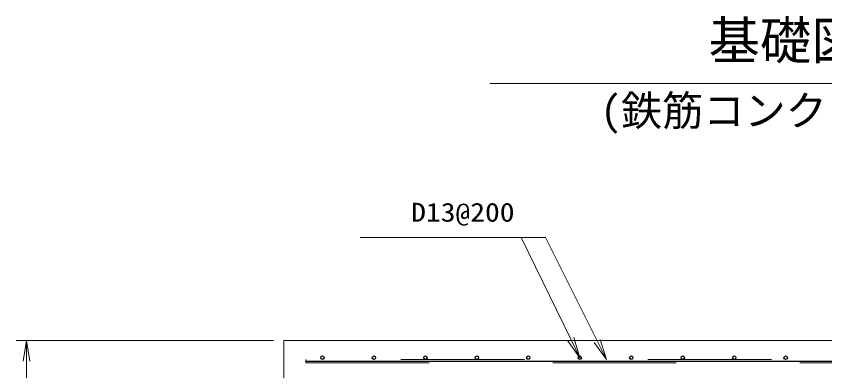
# Model space of a CAD drawing. Units: millimetres at full size; details may follow other scales. Extents: x 0 to 33600, y 55520 to 79280.
# Drawn here: x 11610 to 14752, y 62767 to 64146 of the extents above; entities that cross this region are included whole.
import ezdxf
from ezdxf.enums import TextEntityAlignment as Align

# ---------------------------------------------------------------- set-up
doc = ezdxf.new("R2010")
doc.units = ezdxf.units.MM
doc.header["$LTSCALE"] = 80.0044
doc.linetypes.add('DASHED_SPACED', pattern=[12, 6, -6])
for name, color, linetype, lineweight in [('0_2', 4, 'Continuous', 13), ('Defpoints_5', 5, 'Continuous', 13), ('寸法', 6, 'Continuous', 13), ('文字', 2, 'Continuous', 13), ('鉄筋', 1, 'Continuous', 30)]:
    doc.layers.add(name, color=color, linetype=linetype, lineweight=lineweight)
doc.styles.add('ＭＳ ゴシック', font='')
doc.styles.get('ＭＳ ゴシック').set_extended_font_data('MS Gothic')

# ---------------------------------------------------------------- blocks, each defined once
blk = doc.blocks.new('open_arrow')
at = {"color": 0, "linetype": 'Continuous', "lineweight": -2}
blk.add_lwpolyline([(7.5, 1.25), (0, 0), (7.5, -1.25)], dxfattribs=at)

msp = doc.modelspace()

# ---------------------------------------------------------------- linework, layer by layer
at = {"layer": '0_2', "color": 7}
msp.add_lwpolyline([(12650, 62885), (16550, 62885), (16550, 62735), (12650, 62735)], close=True, dxfattribs=at)
at = {"layer": 'Defpoints_5', "color": 7, "linetype": 'DASHED_SPACED'}
msp.add_lwpolyline([(12735, 62798.5), (16465, 62798.5), (16465, 62811.5), (12735, 62811.5)], close=True, dxfattribs=at)
at = {"layer": '寸法'}
for p, q in [((12610, 62885), (11610, 62885)), ((11650, 62885), (11650, 62302))]:
    msp.add_line(p, q, dxfattribs=at)
for points in [[(13903.25, 62811.5), (13867.47, 62883.05), (13666.5, 63285), (12946.5, 63285)], [(13800, 62818), (13764.94, 62889.91), (13572.3, 63285)]]:
    msp.add_lwpolyline(points, dxfattribs=at)
at = {"layer": '文字'}
msp.add_line((15750, 63885), (13450, 63885), dxfattribs=at)
at = {"layer": '鉄筋'}
msp.add_line((12735, 62805), (16465, 62805), dxfattribs=at)
for centre in [(12800, 62818), (13000, 62818), (13200, 62818), (13400, 62818), (13600, 62818), (13800, 62818), (14000, 62818), (14200, 62818), (14400, 62818), (14600, 62818)]:
    msp.add_circle(centre, 6.5, dxfattribs=at)

# ---------------------------------------------------------------- block references
at = {"layer": '寸法', "xscale": 10.7, "yscale": 10.7}
for p, rotation in [((11650, 62885), 270), ((13800, 62818), 116), ((13903.25, 62811.5), 116.6)]:
    msp.add_blockref('open_arrow', p, dxfattribs=dict(at, rotation=rotation))

# ---------------------------------------------------------------- texts
at = {"layer": '寸法', "style": 'ＭＳ ゴシック', "width": 1.15}
msp.add_text('D13@200', height=73.31, dxfattribs=at).set_placement((13546.5, 63325), align=Align.BOTTOM_RIGHT)
at = {"layer": '文字', "style": 'ＭＳ ゴシック'}
msp.add_text('基礎図', height=146.6, dxfattribs=at).set_placement((14600, 64125), align=Align.TOP_CENTER)
msp.add_text('(鉄筋コンクリート)', height=117.3, dxfattribs=at).set_placement((14600, 63685), align=Align.BOTTOM_CENTER)

doc.saveas('drawing.dxf')
